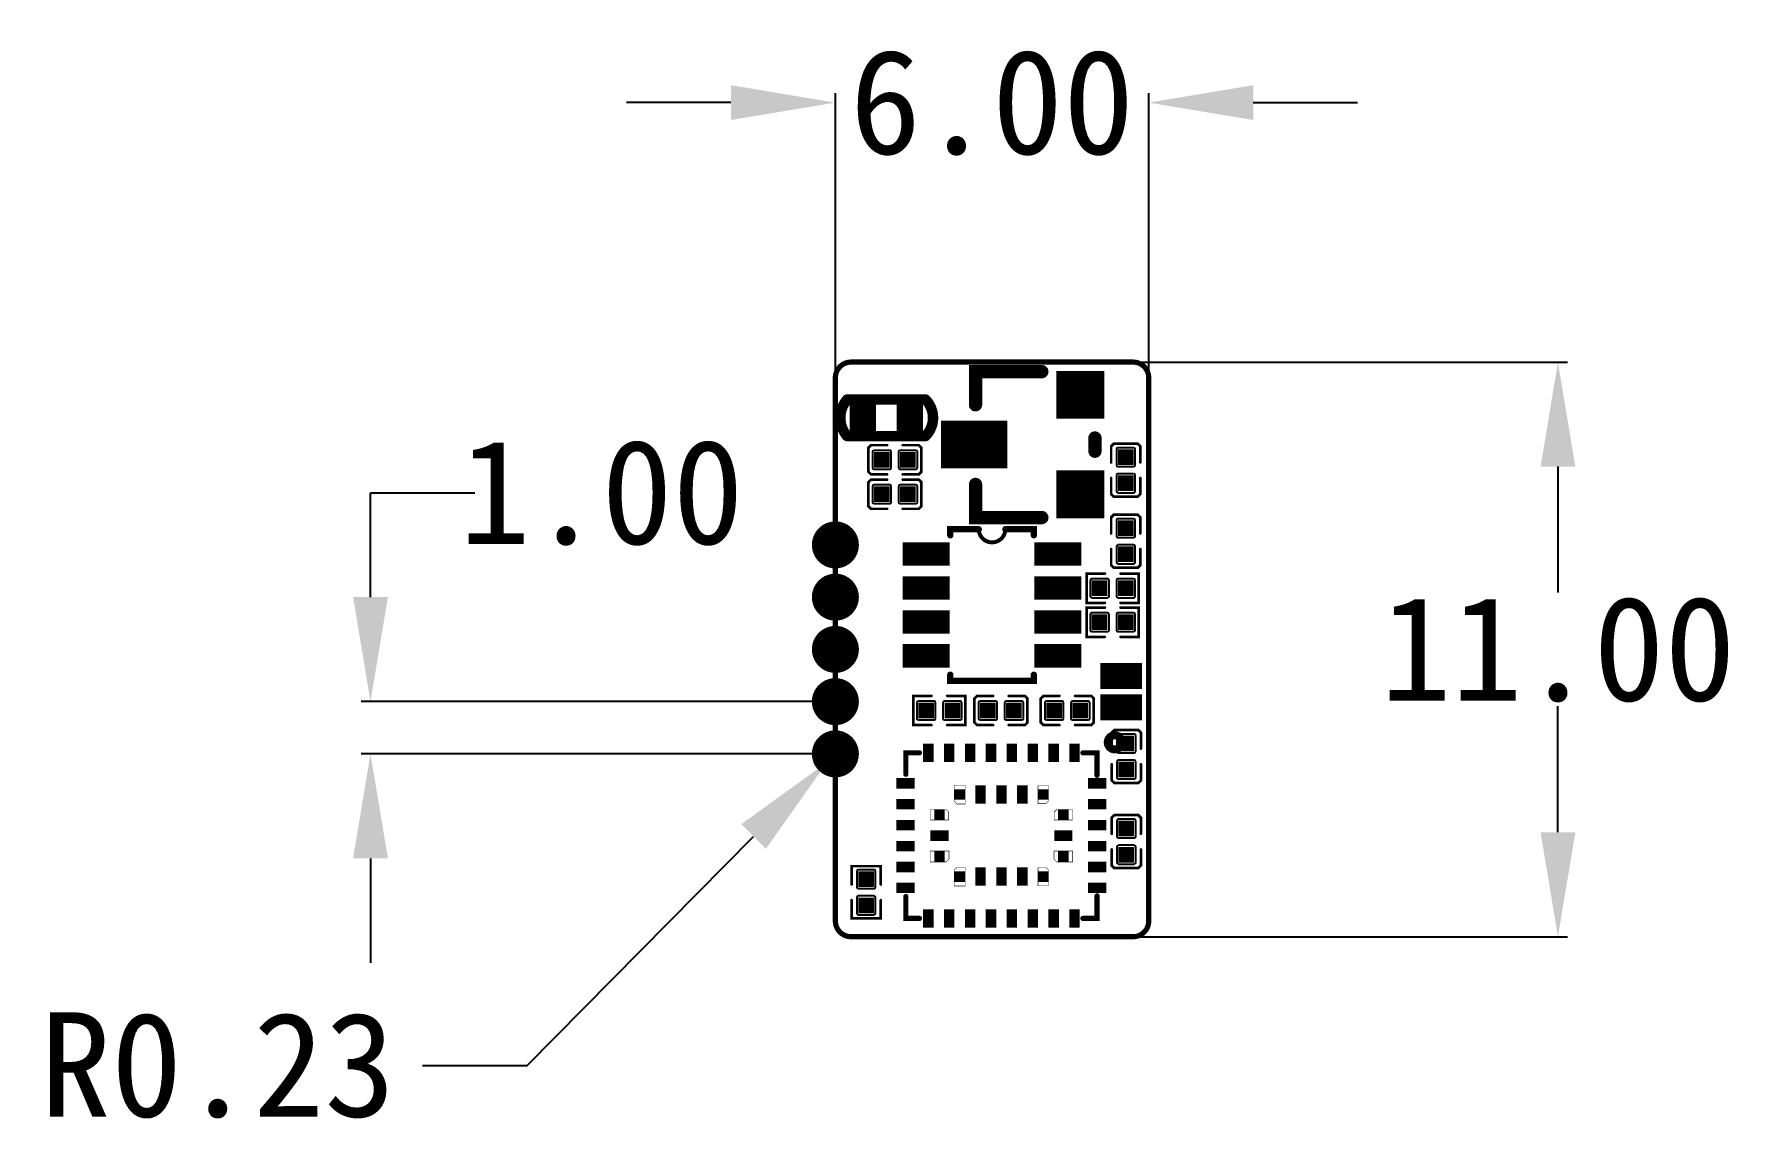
# Model space of a CAD drawing. Extents: x -9.3 to 23.2, y 2.7 to 23.8.
import ezdxf

# ---------------------------------------------------------------- set-up
doc = ezdxf.new("R2010")
doc.units = 0
doc.header["$MEASUREMENT"] = 0
for name, pattern in [('TRMIDX_28', [2, 1, 1]), ('TRMIDX_32', [2, 1, 1]), ('TRMIDX_33', [2, 1, 1]), ('TRMIDX_35', [2, 1, 1]), ('TRMIDX_36', [2, 1, 1]), ('TRMIDX_40', [2, 1, 1]), ('TRMIDX_41', [2, 1, 1]), ('TRMIDX_43', [2, 1, 1])]:
    doc.linetypes.add(name, pattern=pattern)
doc.layers.get('0').update_dxf_attribs({"linetype": 'CONTINUOUS'})
doc.layers.get('Defpoints').update_dxf_attribs({"linetype": 'CONTINUOUS'})
for name, color, linetype in [('BOARD_OUTLINE_00', 254, 'CONTINUOUS'), ('DRIL_NPLTE_THRU_01', 16, 'CONTINUOUS'), ('DRIL_NPLTE_THRU_02', 96, 'CONTINUOUS'), ('DRIL_NPLTE_THRU_03', 56, 'CONTINUOUS'), ('DRIL_NPLTE_THRU_04', 176, 'CONTINUOUS'), ('DRIL_PLTE_THRU_01', 16, 'CONTINUOUS'), ('DRIL_PLTE_THRU_02', 96, 'CONTINUOUS'), ('DRIL_PLTE_THRU_03', 56, 'CONTINUOUS'), ('DRIL_PLTE_THRU_04', 176, 'CONTINUOUS'), ('DRIL_SYMBOL', 254, 'CONTINUOUS'), ('PADS_BOT', 5, 'CONTINUOUS'), ('PADS_INNER', 1, 'CONTINUOUS'), ('PADS_TOP', 1, 'CONTINUOUS'), ('PADS_XR_121', 176, 'CONTINUOUS'), ('PADS_XR_128', 130, 'CONTINUOUS'), ('PART_TOP_2DLINE_126', 254, 'CONTINUOUS'), ('PART_TOP_COPPER_01', 254, 'CONTINUOUS')]:
    doc.layers.add(name, color=color, linetype=linetype)
doc.dimstyles.get("Standard").update_dxf_attribs({"dimtxt": 2, "dimasz": 2, "dimexe": 0.18, "dimexo": 0.0625, "dimgap": 0.09, "dimtad": 0, "dimtih": 1, "dimtoh": 1, "dimzin": 0, "dimdsep": 46, "dimtxsty": 'Standard', "dimcen": 0.09, "dimclrd": 3, "dimclre": 3, "dimclrt": 3, "dimadec": 0, "dimazin": 0, "dimtfac": 1, "dimtofl": 0, "dimtmove": 0, "dimatfit": 3, "dimfxl": 1, "dimtolj": 1, "dimtzin": 0, "dimarcsym": 0})

# ---------------------------------------------------------------- blocks, each defined once
blk = doc.blocks.new('SMOOTH_0$1')
at = {"const_width": 0.05}
blk.add_lwpolyline([(-0.025, 0, 1), (0.025, 0, 1)], format="xyb", close=True, dxfattribs=at)
blk = doc.blocks.new('BOARD_14')
at = {"layer": 'BOARD_OUTLINE_00', "const_width": 0.1}
blk.add_lwpolyline([(0, -0.3, -0.414214), (0.3, 0), (5.7, 0, -0.414214), (6, -0.3), (6, -10.7, -0.414214), (5.7, -11), (0.3, -11, -0.414214), (0, -10.7)], format="xyb", close=True, dxfattribs=at)
at = {"layer": 'BOARD_OUTLINE_00'}
for p in [(0.3, 0), (0, -0.3)]:
    blk.add_blockref('SMOOTH_0$1', p, dxfattribs=at)
blk = doc.blocks.new('SMOOTH_0$119888')
at = {"const_width": 0.059944}
blk.add_lwpolyline([(-0.029972, 0, 1), (0.029972, 0, 1)], format="xyb", close=True, dxfattribs=at)
blk = doc.blocks.new('SMOOTH_0$0762')
at = {"const_width": 0.0381}
blk.add_lwpolyline([(-0.01905, 0, 1), (0.01905, 0, 1)], format="xyb", close=True, dxfattribs=at)
blk = doc.blocks.new('PART_BODY_TOP_1')
at = {"layer": 'PART_TOP_2DLINE_126', "const_width": 0.12}
for points in [[(-1.45, 0.254), (-1.45, 0.8), (-1.334, 0.8)], [(1.334, 0.8), (1.45, 0.8), (1.45, -0.8), (1.334, -0.8)], [(-1.45, -0.254), (-1.45, -0.8), (-1.334, -0.8)]]:
    blk.add_lwpolyline(points, dxfattribs=at)
at = {"layer": 'PART_TOP_2DLINE_126', "const_width": 0.0762}
blk.add_lwpolyline([(-1.451, -0.255, 0.990446), (-1.45, 0.254)], format="xyb", dxfattribs=at)
at = {"layer": 'PART_TOP_2DLINE_126'}
for name, p in [('SMOOTH_0$119888', (-1.45, 0.8)), ('SMOOTH_0$119888', (-1.334, 0.8)), ('SMOOTH_0$119888', (1.334, 0.8)), ('SMOOTH_0$119888', (1.45, 0.8)), ('SMOOTH_0$119888', (-1.45, 0.254)), ('SMOOTH_0$0762', (-1.45, 0.254)), ('SMOOTH_0$119888', (-1.45, -0.254)), ('SMOOTH_0$0762', (-1.451, -0.255)), ('SMOOTH_0$119888', (-1.45, -0.8)), ('SMOOTH_0$119888', (-1.334, -0.8)), ('SMOOTH_0$119888', (1.334, -0.8)), ('SMOOTH_0$119888', (1.45, -0.8))]:
    blk.add_blockref(name, p, dxfattribs=at)
blk = doc.blocks.new('DRIL_HOLE_0')
blk.add_lwpolyline([(0, 0, 1), (0, 0, 1)], format="xyb", close=True)
blk = doc.blocks.new('PAD_0')
blk.add_lwpolyline([(0, 0, 1), (0, 0, 1)], format="xyb", close=True)
blk = doc.blocks.new('PAD_1')
at = {"const_width": 0.45}
blk.add_lwpolyline([(-0.45, 0), (0.45, 0)], dxfattribs=at)
blk = doc.blocks.new('STK_TOP_3')
at = {"layer": 'DRIL_PLTE_THRU_01'}
blk.add_blockref('DRIL_HOLE_0', (0, 0), dxfattribs=at)
at = {"layer": 'DRIL_PLTE_THRU_02'}
blk.add_blockref('DRIL_HOLE_0', (0, 0), dxfattribs=at)
at = {"layer": 'DRIL_PLTE_THRU_03'}
blk.add_blockref('DRIL_HOLE_0', (0, 0), dxfattribs=at)
at = {"layer": 'DRIL_PLTE_THRU_04'}
blk.add_blockref('DRIL_HOLE_0', (0, 0), dxfattribs=at)
at = {"layer": 'PADS_BOT'}
blk.add_blockref('PAD_0', (0, 0), dxfattribs=at)
at = {"layer": 'PADS_INNER'}
blk.add_blockref('PAD_0', (0, 0), dxfattribs=at)
at = {"layer": 'PADS_TOP', "rotation": 90}
blk.add_blockref('PAD_1', (0, 0), dxfattribs=at)
at = {"layer": 'PADS_XR_121', "rotation": 90}
blk.add_blockref('PAD_1', (0, 0), dxfattribs=at)
blk = doc.blocks.new('SYM_TOP_2')
for name, p in [('STK_TOP_3', (-0.975, 1.26)), ('STK_TOP_3', (-0.325, 1.26)), ('STK_TOP_3', (0.325, 1.26)), ('STK_TOP_3', (0.975, 1.26)), ('PART_BODY_TOP_1', (0, 0)), ('STK_TOP_3', (-0.975, -1.26)), ('STK_TOP_3', (-0.325, -1.26)), ('STK_TOP_3', (0.325, -1.26)), ('STK_TOP_3', (0.975, -1.26))]:
    blk.add_blockref(name, p)
blk = doc.blocks.new('PART_TOP_0')
blk.add_blockref('SYM_TOP_2', (0, 0))
blk = doc.blocks.new('DRIL_SYMBOL_0$7')
at = {"layer": 'DRIL_SYMBOL', "const_width": 0.0508}
for points in [[(-0.254, 0), (0.254, 0)], [(0, -0.254), (0, 0.254)]]:
    blk.add_lwpolyline(points, dxfattribs=at)
blk = doc.blocks.new('DRIL_HOLE_0$7')
at = {"const_width": 0.35}
blk.add_lwpolyline([(-0.175, 0, 1), (0.175, 0, 1)], format="xyb", close=True, dxfattribs=at)
blk.add_blockref('DRIL_SYMBOL_0$7', (0, 0))
blk = doc.blocks.new('PAD_2')
at = {"const_width": 0.45}
blk.add_lwpolyline([(0, -0.225, 1), (0, 0.225, 1)], format="xyb", close=True, dxfattribs=at)
blk = doc.blocks.new('STK_TOP_31')
at = {"layer": 'DRIL_PLTE_THRU_01'}
blk.add_blockref('DRIL_HOLE_0$7', (0, 0), dxfattribs=at)
at = {"layer": 'DRIL_PLTE_THRU_02'}
blk.add_blockref('DRIL_HOLE_0$7', (0, 0), dxfattribs=at)
at = {"layer": 'DRIL_PLTE_THRU_03'}
blk.add_blockref('DRIL_HOLE_0$7', (0, 0), dxfattribs=at)
at = {"layer": 'DRIL_PLTE_THRU_04'}
blk.add_blockref('DRIL_HOLE_0$7', (0, 0), dxfattribs=at)
at = {"layer": 'PADS_BOT'}
blk.add_blockref('PAD_2', (0, 0), dxfattribs=at)
at = {"layer": 'PADS_INNER'}
blk.add_blockref('PAD_2', (0, 0), dxfattribs=at)
at = {"layer": 'PADS_TOP'}
blk.add_blockref('PAD_2', (0, 0), dxfattribs=at)
at = {"layer": 'PADS_XR_121'}
blk.add_blockref('PAD_2', (0, 0), dxfattribs=at)
at = {"layer": 'PADS_XR_128'}
blk.add_blockref('PAD_2', (0, 0), dxfattribs=at)
blk = doc.blocks.new('SYM_TOP_14')
for p in [(0, 2), (0, 1), (0, 0), (0, -1), (0, -2)]:
    blk.add_blockref('STK_TOP_31', p)
blk = doc.blocks.new('PART_TOP_1')
blk.add_blockref('SYM_TOP_14', (0, 0))
blk = doc.blocks.new('SMOOTH_0$2')
at = {"const_width": 0.1}
blk.add_lwpolyline([(-0.05, 0, 1), (0.05, 0, 1)], format="xyb", close=True, dxfattribs=at)
blk = doc.blocks.new('PART_BODY_TOP_3')
at = {"layer": 'PART_TOP_2DLINE_126', "const_width": 0.2}
blk.add_lwpolyline([(0.755, -0.347, 0.414214), (0.755, 0.353), (-0.745, 0.353, 0.373387), (-0.745, -0.347)], format="xyb", close=True, dxfattribs=at)
at = {"layer": 'PART_TOP_2DLINE_126'}
for p in [(-0.745, 0.353), (0.755, 0.353), (-0.745, -0.347), (0.755, -0.347)]:
    blk.add_blockref('SMOOTH_0$2', p, dxfattribs=at)
blk = doc.blocks.new('PAD_3')
at = {"const_width": 0.5}
blk.add_lwpolyline([(-0.25, 0), (0.25, 0)], dxfattribs=at)
blk = doc.blocks.new('STK_TOP_5')
at = {"layer": 'DRIL_PLTE_THRU_01'}
blk.add_blockref('DRIL_HOLE_0', (0, 0), dxfattribs=at)
at = {"layer": 'DRIL_PLTE_THRU_02'}
blk.add_blockref('DRIL_HOLE_0', (0, 0), dxfattribs=at)
at = {"layer": 'DRIL_PLTE_THRU_03'}
blk.add_blockref('DRIL_HOLE_0', (0, 0), dxfattribs=at)
at = {"layer": 'DRIL_PLTE_THRU_04'}
blk.add_blockref('DRIL_HOLE_0', (0, 0), dxfattribs=at)
at = {"layer": 'PADS_BOT'}
blk.add_blockref('PAD_0', (0, 0), dxfattribs=at)
at = {"layer": 'PADS_INNER'}
blk.add_blockref('PAD_0', (0, 0), dxfattribs=at)
at = {"layer": 'PADS_TOP'}
blk.add_blockref('PAD_3', (0, 0), dxfattribs=at)
blk = doc.blocks.new('SYM_TOP_4')
for name, p in [('PART_BODY_TOP_3', (0, 0)), ('STK_TOP_5', (-0.445, 0.003)), ('STK_TOP_5', (0.455, 0.003))]:
    blk.add_blockref(name, p)
blk = doc.blocks.new('PART_TOP_2')
blk.add_blockref('SYM_TOP_4', (0, 0))
blk = doc.blocks.new('SMOOTH_0$0508')
at = {"const_width": 0.0254}
blk.add_lwpolyline([(-0.0127, 0, 1), (0.0127, 0, 1)], format="xyb", close=True, dxfattribs=at)
blk = doc.blocks.new('PART_BODY_TOP_4')
at = {"layer": 'PART_TOP_2DLINE_126', "const_width": 0.0508}
for points in [[(-0.15, 0.2794), (-0.4572, 0.2794), (-0.508, 0.2286), (-0.508, -0.2286), (-0.4572, -0.2794), (-0.15, -0.2794)], [(0.15, 0.2794), (0.4572, 0.2794), (0.508, 0.2286), (0.508, -0.2286), (0.4572, -0.2794), (0.15, -0.2794)]]:
    blk.add_lwpolyline(points, dxfattribs=at)
at = {"layer": 'PART_TOP_2DLINE_126'}
for p in [(-0.508, 0.2286), (-0.4572, 0.2794), (-0.15, 0.2794), (0.15, 0.2794), (0.4572, 0.2794), (0.508, 0.2286), (-0.508, -0.2286), (-0.4572, -0.2794), (-0.15, -0.2794), (0.15, -0.2794), (0.4572, -0.2794), (0.508, -0.2286)]:
    blk.add_blockref('SMOOTH_0$0508', p, dxfattribs=at)
blk = doc.blocks.new('PAD_4')
blk.add_lwpolyline([(-0.150028, -0.18), (0.150028, -0.18, 0.414213562), (0.18, -0.150028), (0.18, 0.150028, 0.414213562), (0.150028, 0.18), (-0.150028, 0.18, 0.414213562), (-0.18, 0.150028), (-0.18, -0.150028, 0.414213562)], format="xyb", close=True)
blk = doc.blocks.new('PAD_5')
at = {"const_width": 0.3}
blk.add_lwpolyline([(-0.15, 0), (0.15, 0)], dxfattribs=at)
blk = doc.blocks.new('STK_TOP_6')
at = {"layer": 'DRIL_NPLTE_THRU_01'}
blk.add_blockref('DRIL_HOLE_0', (0, 0), dxfattribs=at)
at = {"layer": 'DRIL_NPLTE_THRU_02'}
blk.add_blockref('DRIL_HOLE_0', (0, 0), dxfattribs=at)
at = {"layer": 'DRIL_NPLTE_THRU_03'}
blk.add_blockref('DRIL_HOLE_0', (0, 0), dxfattribs=at)
at = {"layer": 'DRIL_NPLTE_THRU_04'}
blk.add_blockref('DRIL_HOLE_0', (0, 0), dxfattribs=at)
at = {"layer": 'PADS_BOT'}
blk.add_blockref('PAD_0', (0, 0), dxfattribs=at)
at = {"layer": 'PADS_INNER'}
blk.add_blockref('PAD_0', (0, 0), dxfattribs=at)
at = {"layer": 'PADS_TOP'}
blk.add_blockref('PAD_5', (0, 0), dxfattribs=at)
at = {"layer": 'PADS_XR_121'}
blk.add_blockref('PAD_4', (0, 0), dxfattribs=at)
blk = doc.blocks.new('SYM_TOP_5')
for name, p in [('STK_TOP_6', (-0.25, 0)), ('PART_BODY_TOP_4', (0, 0)), ('STK_TOP_6', (0.249936, 0))]:
    blk.add_blockref(name, p)
blk = doc.blocks.new('PART_TOP_3')
blk.add_blockref('SYM_TOP_5', (0, 0))
blk = doc.blocks.new('PART_TOP_4')
blk.add_blockref('SYM_TOP_5', (0, 0))
blk = doc.blocks.new('PART_TOP_5')
blk.add_blockref('SYM_TOP_5', (0, 0))
blk = doc.blocks.new('PART_TOP_6')
blk.add_blockref('SYM_TOP_5', (0, 0))
blk = doc.blocks.new('PART_BODY_TOP_9')
at = {"layer": 'PART_TOP_2DLINE_126', "const_width": 0.0508}
for points in [[(-0.15, 0.28), (-0.5, 0.28), (-0.5, -0.28), (-0.15, -0.28)], [(0.15, 0.28), (0.5, 0.28), (0.5, -0.28), (0.15, -0.28)]]:
    blk.add_lwpolyline(points, dxfattribs=at)
at = {"layer": 'PART_TOP_2DLINE_126'}
for p in [(-0.5, 0.28), (-0.15, 0.28), (0.15, 0.28), (0.5, 0.28), (-0.5, -0.28), (-0.15, -0.28), (0.15, -0.28), (0.5, -0.28)]:
    blk.add_blockref('SMOOTH_0$0508', p, dxfattribs=at)
blk = doc.blocks.new('SYM_TOP_10')
for name, p in [('STK_TOP_6', (-0.249936, 0)), ('PART_BODY_TOP_9', (0, 0)), ('STK_TOP_6', (0.25, 0))]:
    blk.add_blockref(name, p)
blk = doc.blocks.new('PART_TOP_7')
blk.add_blockref('SYM_TOP_10', (0, 0))
blk = doc.blocks.new('SMOOTH_0$254')
at = {"const_width": 0.127}
blk.add_lwpolyline([(-0.0635, 0, 1), (0.0635, 0, 1)], format="xyb", close=True, dxfattribs=at)
blk = doc.blocks.new('PART_BODY_TOP_15')
at = {"layer": 'PART_TOP_2DLINE_126', "const_width": 0.254}
for points in [[(-0.762, 1.016), (-1.397, 1.016), (-1.397, -0.254)], [(0.762, 1.016), (1.397, 1.016), (1.397, -0.254)], [(-0.127, -1.27), (0.127, -1.27)]]:
    blk.add_lwpolyline(points, dxfattribs=at)
at = {"layer": 'PART_TOP_2DLINE_126'}
for p in [(-1.397, 1.016), (-0.762, 1.016), (0.762, 1.016), (1.397, 1.016), (-1.397, -0.254), (1.397, -0.254), (-0.127, -1.27), (0.127, -1.27)]:
    blk.add_blockref('SMOOTH_0$254', p, dxfattribs=at)
blk = doc.blocks.new('PAD_6')
at = {"const_width": 0.9144}
blk.add_lwpolyline([(-0.4572, 0), (0.4572, 0)], dxfattribs=at)
blk = doc.blocks.new('STK_TOP_28')
at = {"layer": 'DRIL_PLTE_THRU_01'}
blk.add_blockref('DRIL_HOLE_0', (0, 0), dxfattribs=at)
at = {"layer": 'DRIL_PLTE_THRU_02'}
blk.add_blockref('DRIL_HOLE_0', (0, 0), dxfattribs=at)
at = {"layer": 'DRIL_PLTE_THRU_03'}
blk.add_blockref('DRIL_HOLE_0', (0, 0), dxfattribs=at)
at = {"layer": 'DRIL_PLTE_THRU_04'}
blk.add_blockref('DRIL_HOLE_0', (0, 0), dxfattribs=at)
at = {"layer": 'PADS_BOT'}
blk.add_blockref('PAD_0', (0, 0), dxfattribs=at)
at = {"layer": 'PADS_INNER'}
blk.add_blockref('PAD_0', (0, 0), dxfattribs=at)
at = {"layer": 'PADS_TOP'}
blk.add_blockref('PAD_6', (0, 0), dxfattribs=at)
blk = doc.blocks.new('PAD_7')
at = {"const_width": 0.914}
blk.add_lwpolyline([(-0.635, 0), (0.635, 0)], dxfattribs=at)
blk = doc.blocks.new('STK_TOP_29')
at = {"layer": 'DRIL_PLTE_THRU_01'}
blk.add_blockref('DRIL_HOLE_0', (0, 0), dxfattribs=at)
at = {"layer": 'DRIL_PLTE_THRU_02'}
blk.add_blockref('DRIL_HOLE_0', (0, 0), dxfattribs=at)
at = {"layer": 'DRIL_PLTE_THRU_03'}
blk.add_blockref('DRIL_HOLE_0', (0, 0), dxfattribs=at)
at = {"layer": 'DRIL_PLTE_THRU_04'}
blk.add_blockref('DRIL_HOLE_0', (0, 0), dxfattribs=at)
at = {"layer": 'PADS_BOT'}
blk.add_blockref('PAD_0', (0, 0), dxfattribs=at)
at = {"layer": 'PADS_INNER'}
blk.add_blockref('PAD_0', (0, 0), dxfattribs=at)
at = {"layer": 'PADS_TOP', "rotation": 90}
blk.add_blockref('PAD_7', (0, 0), dxfattribs=at)
blk = doc.blocks.new('SYM_TOP_15')
for name, p in [('STK_TOP_29', (0, 1.0414)), ('PART_BODY_TOP_15', (0, 0)), ('STK_TOP_28', (-0.9525, -0.9906)), ('STK_TOP_28', (0.9525, -0.9906))]:
    blk.add_blockref(name, p)
blk = doc.blocks.new('PART_TOP_8')
blk.add_blockref('SYM_TOP_15', (0, 0))
blk = doc.blocks.new('SMOOTH_0$01')
at = {"const_width": 0.005}
blk.add_lwpolyline([(-0.0025, 0, 1), (0.0025, 0, 1)], format="xyb", close=True, dxfattribs=at)
blk = doc.blocks.new('PART_BODY_TOP_16')
at = {"layer": 'PART_TOP_2DLINE_126', "const_width": 0.152}
blk.add_lwpolyline([(-0.335, 0.77, 1), (-0.065, 0.77, 1)], format="xyb", close=True, dxfattribs=at)
at = {"layer": 'PART_TOP_2DLINE_126', "const_width": 0.1}
for points in [[(0, 0.16), (0, 0.43), (0.43, 0.43)], [(2.74, 0.43), (3.17, 0.43), (3.17, 0.16)], [(0.41, -3.23), (0, -3.23), (0, -2.97)], [(3.17, -2.97), (3.17, -3.23), (2.75, -3.23)]]:
    blk.add_lwpolyline(points, dxfattribs=at)
at = {"layer": 'PART_TOP_COPPER_01', "linetype": 'TRMIDX_43', "const_width": 0.01}
blk.add_lwpolyline([(1.085, -0.04), (1.285, -0.04), (1.285, -0.39), (1.135, -0.39), (1.085, -0.34)], close=True, dxfattribs=at)
at = {"layer": 'PART_TOP_COPPER_01', "linetype": 'TRMIDX_41', "const_width": 0.01}
blk.add_lwpolyline([(2.09, -0.035), (2.09, -0.342), (2.037, -0.395), (1.88, -0.395), (1.88, -0.035)], close=True, dxfattribs=at)
at = {"layer": 'PART_TOP_COPPER_01', "linetype": 'TRMIDX_28', "const_width": 0.01}
blk.add_lwpolyline([(0.625, -0.5), (0.625, -0.7), (0.975, -0.7), (0.975, -0.55), (0.925, -0.5)], close=True, dxfattribs=at)
at = {"layer": 'PART_TOP_COPPER_01', "linetype": 'TRMIDX_40', "const_width": 0.01}
blk.add_lwpolyline([(2.545, -0.5), (2.545, -0.7), (2.195, -0.7), (2.195, -0.55), (2.245, -0.5)], close=True, dxfattribs=at)
at = {"layer": 'PART_TOP_COPPER_01', "linetype": 'TRMIDX_32', "const_width": 0.01}
blk.add_lwpolyline([(0.62, -2.305), (0.927, -2.305), (0.98, -2.252), (0.98, -2.095), (0.62, -2.095)], close=True, dxfattribs=at)
at = {"layer": 'PART_TOP_COPPER_01', "linetype": 'TRMIDX_36', "const_width": 0.01}
blk.add_lwpolyline([(2.55, -2.305), (2.243, -2.305), (2.19, -2.252), (2.19, -2.095), (2.55, -2.095)], close=True, dxfattribs=at)
at = {"layer": 'PART_TOP_COPPER_01', "linetype": 'TRMIDX_33', "const_width": 0.01}
blk.add_lwpolyline([(1.085, -2.76), (1.285, -2.76), (1.285, -2.41), (1.135, -2.41), (1.085, -2.46)], close=True, dxfattribs=at)
at = {"layer": 'PART_TOP_COPPER_01', "linetype": 'TRMIDX_35', "const_width": 0.01}
blk.add_lwpolyline([(2.09, -2.765), (2.09, -2.458), (2.037, -2.405), (1.88, -2.405), (1.88, -2.765)], close=True, dxfattribs=at)
at = {"layer": 'PART_TOP_2DLINE_126'}
for p in [(0, 0.43), (0.43, 0.43), (2.74, 0.43), (3.17, 0.43), (0, 0.16), (3.17, 0.16), (0, -2.97), (3.17, -2.97), (0, -3.23), (0.41, -3.23), (2.75, -3.23), (3.17, -3.23)]:
    blk.add_blockref('SMOOTH_0$1', p, dxfattribs=at)
at = {"layer": 'PART_TOP_COPPER_01'}
for p in [(1.085, -0.04), (1.285, -0.04), (1.88, -0.035), (2.09, -0.035), (0.625, -0.5), (0.925, -0.5), (0.975, -0.55), (1.085, -0.34), (1.135, -0.39), (1.285, -0.39), (1.88, -0.395), (2.037, -0.395), (2.09, -0.342), (2.195, -0.55), (2.245, -0.5), (2.545, -0.5), (0.625, -0.7), (0.975, -0.7), (2.195, -0.7), (2.545, -0.7), (0.62, -2.095), (0.98, -2.095), (0.98, -2.252), (2.19, -2.095), (2.19, -2.252), (2.55, -2.095), (0.62, -2.305), (0.927, -2.305), (1.085, -2.46), (1.135, -2.41), (1.285, -2.41), (1.88, -2.405), (2.037, -2.405), (2.09, -2.458), (2.243, -2.305), (2.55, -2.305), (1.085, -2.76), (1.285, -2.76), (1.88, -2.765), (2.09, -2.765)]:
    blk.add_blockref('SMOOTH_0$01', p, dxfattribs=at)
blk = doc.blocks.new('PAD_8')
blk.add_lwpolyline([(0, 0), (0, 0)])
blk = doc.blocks.new('PAD_9')
at = {"const_width": 0.2}
blk.add_lwpolyline([(-0.175, 0), (0.175, 0)], dxfattribs=at)
blk = doc.blocks.new('STK_TOP_43')
at = {"layer": 'DRIL_PLTE_THRU_01'}
blk.add_blockref('DRIL_HOLE_0', (0, 0), dxfattribs=at)
at = {"layer": 'DRIL_PLTE_THRU_02'}
blk.add_blockref('DRIL_HOLE_0', (0, 0), dxfattribs=at)
at = {"layer": 'DRIL_PLTE_THRU_03'}
blk.add_blockref('DRIL_HOLE_0', (0, 0), dxfattribs=at)
at = {"layer": 'DRIL_PLTE_THRU_04'}
blk.add_blockref('DRIL_HOLE_0', (0, 0), dxfattribs=at)
at = {"layer": 'PADS_BOT'}
blk.add_blockref('PAD_8', (0, 0), dxfattribs=at)
at = {"layer": 'PADS_INNER'}
blk.add_blockref('PAD_8', (0, 0), dxfattribs=at)
at = {"layer": 'PADS_TOP'}
blk.add_blockref('PAD_9', (0, 0), dxfattribs=at)
blk = doc.blocks.new('STK_TOP_44')
at = {"layer": 'DRIL_PLTE_THRU_01'}
blk.add_blockref('DRIL_HOLE_0', (0, 0), dxfattribs=at)
at = {"layer": 'DRIL_PLTE_THRU_02'}
blk.add_blockref('DRIL_HOLE_0', (0, 0), dxfattribs=at)
at = {"layer": 'DRIL_PLTE_THRU_03'}
blk.add_blockref('DRIL_HOLE_0', (0, 0), dxfattribs=at)
at = {"layer": 'DRIL_PLTE_THRU_04'}
blk.add_blockref('DRIL_HOLE_0', (0, 0), dxfattribs=at)
at = {"layer": 'PADS_BOT'}
blk.add_blockref('PAD_8', (0, 0), dxfattribs=at)
at = {"layer": 'PADS_INNER'}
blk.add_blockref('PAD_8', (0, 0), dxfattribs=at)
at = {"layer": 'PADS_TOP', "rotation": 90}
blk.add_blockref('PAD_9', (0, 0), dxfattribs=at)
blk = doc.blocks.new('PAD_10')
at = {"const_width": 0.2}
blk.add_lwpolyline([(-0.1, 0), (0.1, 0)], dxfattribs=at)
blk = doc.blocks.new('STK_TOP_45')
at = {"layer": 'DRIL_PLTE_THRU_01'}
blk.add_blockref('DRIL_HOLE_0', (0, 0), dxfattribs=at)
at = {"layer": 'DRIL_PLTE_THRU_02'}
blk.add_blockref('DRIL_HOLE_0', (0, 0), dxfattribs=at)
at = {"layer": 'DRIL_PLTE_THRU_03'}
blk.add_blockref('DRIL_HOLE_0', (0, 0), dxfattribs=at)
at = {"layer": 'DRIL_PLTE_THRU_04'}
blk.add_blockref('DRIL_HOLE_0', (0, 0), dxfattribs=at)
at = {"layer": 'PADS_BOT'}
blk.add_blockref('PAD_8', (0, 0), dxfattribs=at)
at = {"layer": 'PADS_INNER'}
blk.add_blockref('PAD_8', (0, 0), dxfattribs=at)
at = {"layer": 'PADS_TOP'}
blk.add_blockref('PAD_10', (0, 0), dxfattribs=at)
blk = doc.blocks.new('STK_TOP_46')
at = {"layer": 'DRIL_PLTE_THRU_01'}
blk.add_blockref('DRIL_HOLE_0', (0, 0), dxfattribs=at)
at = {"layer": 'DRIL_PLTE_THRU_02'}
blk.add_blockref('DRIL_HOLE_0', (0, 0), dxfattribs=at)
at = {"layer": 'DRIL_PLTE_THRU_03'}
blk.add_blockref('DRIL_HOLE_0', (0, 0), dxfattribs=at)
at = {"layer": 'DRIL_PLTE_THRU_04'}
blk.add_blockref('DRIL_HOLE_0', (0, 0), dxfattribs=at)
at = {"layer": 'PADS_BOT'}
blk.add_blockref('PAD_8', (0, 0), dxfattribs=at)
at = {"layer": 'PADS_INNER'}
blk.add_blockref('PAD_8', (0, 0), dxfattribs=at)
at = {"layer": 'PADS_TOP', "rotation": 90}
blk.add_blockref('PAD_10', (0, 0), dxfattribs=at)
blk = doc.blocks.new('SYM_TOP_16')
for name, p in [('PART_BODY_TOP_16', (0, 0)), ('STK_TOP_44', (0.585, 0.435)), ('STK_TOP_44', (0.985, 0.435)), ('STK_TOP_44', (1.385, 0.435)), ('STK_TOP_44', (1.785, 0.435)), ('STK_TOP_44', (2.185, 0.435)), ('STK_TOP_44', (2.585, 0.435)), ('STK_TOP_43', (0, 0)), ('STK_TOP_44', (1.585, -0.215)), ('STK_TOP_43', (3.17, 0)), ('STK_TOP_43', (0, -0.4)), ('STK_TOP_46', (1.185, -0.215)), ('STK_TOP_45', (1.985, -0.215)), ('STK_TOP_43', (3.17, -0.4)), ('STK_TOP_45', (0.8, -0.6)), ('STK_TOP_45', (2.37, -0.6)), ('STK_TOP_43', (0, -0.8)), ('STK_TOP_43', (0.8, -1)), ('STK_TOP_43', (2.37, -1)), ('STK_TOP_43', (3.17, -0.8)), ('STK_TOP_43', (0, -1.2)), ('STK_TOP_43', (0.8, -1.4)), ('STK_TOP_43', (2.37, -1.4)), ('STK_TOP_43', (3.17, -1.2)), ('STK_TOP_43', (0, -1.6)), ('STK_TOP_43', (3.17, -1.6)), ('STK_TOP_43', (0, -2)), ('STK_TOP_43', (0.8, -1.8)), ('STK_TOP_43', (2.37, -1.8)), ('STK_TOP_43', (3.17, -2)), ('STK_TOP_45', (0.8, -2.2)), ('STK_TOP_45', (2.37, -2.2)), ('STK_TOP_43', (0, -2.4)), ('STK_TOP_46', (1.185, -2.585)), ('STK_TOP_44', (1.585, -2.585)), ('STK_TOP_45', (1.985, -2.585)), ('STK_TOP_43', (3.17, -2.4)), ('STK_TOP_43', (0, -2.8)), ('STK_TOP_43', (3.17, -2.8)), ('STK_TOP_44', (0.585, -3.235)), ('STK_TOP_44', (0.985, -3.235)), ('STK_TOP_44', (1.385, -3.235)), ('STK_TOP_44', (1.785, -3.235)), ('STK_TOP_44', (2.185, -3.235)), ('STK_TOP_44', (2.585, -3.235))]:
    blk.add_blockref(name, p)
blk = doc.blocks.new('PART_TOP_9')
blk.add_blockref('SYM_TOP_16', (0, 0))
blk = doc.blocks.new('PART_TOP_10')
blk.add_blockref('SYM_TOP_5', (0, 0))
blk = doc.blocks.new('PART_TOP_11')
blk.add_blockref('SYM_TOP_5', (0, 0))
blk = doc.blocks.new('PART_TOP_12')
blk.add_blockref('SYM_TOP_5', (0, 0))
blk = doc.blocks.new('PART_TOP_13')
blk.add_blockref('SYM_TOP_5', (0, 0))
blk = doc.blocks.new('PART_TOP_14')
blk.add_blockref('SYM_TOP_10', (0, 0))
blk = doc.blocks.new('PART_TOP_15')
blk.add_blockref('SYM_TOP_10', (0, 0))
blk = doc.blocks.new('PART_TOP_16')
blk.add_blockref('SYM_TOP_10', (0, 0))
blk = doc.blocks.new('PAD_11')
at = {"const_width": 0.5}
blk.add_lwpolyline([(-0.4, 0), (0.4, 0)], dxfattribs=at)
blk = doc.blocks.new('STK_TOP_50')
at = {"layer": 'DRIL_PLTE_THRU_01'}
blk.add_blockref('DRIL_HOLE_0', (0, 0), dxfattribs=at)
at = {"layer": 'DRIL_PLTE_THRU_02'}
blk.add_blockref('DRIL_HOLE_0', (0, 0), dxfattribs=at)
at = {"layer": 'DRIL_PLTE_THRU_03'}
blk.add_blockref('DRIL_HOLE_0', (0, 0), dxfattribs=at)
at = {"layer": 'DRIL_PLTE_THRU_04'}
blk.add_blockref('DRIL_HOLE_0', (0, 0), dxfattribs=at)
at = {"layer": 'PADS_BOT'}
blk.add_blockref('PAD_8', (0, 0), dxfattribs=at)
at = {"layer": 'PADS_INNER'}
blk.add_blockref('PAD_8', (0, 0), dxfattribs=at)
at = {"layer": 'PADS_TOP', "rotation": 90}
blk.add_blockref('PAD_11', (0, 0), dxfattribs=at)
blk = doc.blocks.new('SYM_TOP_17')
for p in [(0, 0), (0.6, 0)]:
    blk.add_blockref('STK_TOP_50', p)
blk = doc.blocks.new('PART_TOP_17')
blk.add_blockref('SYM_TOP_17', (0, 0))
blk = doc.blocks.new('*D119')
at = {"color": 3, "linetype": 'Continuous', "lineweight": -2}
for p, q in [((6, 17.262), (6, 22.647)), ((12, 17.262), (12, 22.647)), ((4, 22.467), (2, 22.467)), ((14, 22.467), (16, 22.467))]:
    blk.add_line(p, q, dxfattribs=at)
at = {"color": 3, "linetype": 'Continuous'}
for points in [[(4, 22.801), (4, 22.134), (6, 22.467)], [(14, 22.801), (14, 22.134), (12, 22.467)]]:
    blk.add_solid(points, dxfattribs=at)
at = {"layer": 'Defpoints', "color": 0, "linetype": 'Continuous'}
for p in [(12, 22.467), (6, 17.2), (12, 17.2)]:
    blk.add_point(p, dxfattribs=at)
at = {"color": 3, "linetype": 'Continuous', "insert": (9, 22.467), "char_height": 2, "attachment_point": 5}
blk.add_mtext('\\A1;6.00', dxfattribs=at)
blk = doc.blocks.new('*D120')
at = {"color": 3, "linetype": 'Continuous', "lineweight": -2}
for p, q in [((5.91, 10), (6.09, 10)), ((6, 9.91), (6, 10.09)), ((0.097, 4.036), (4.435, 8.419)), ((-1.903, 4.036), (0.097, 4.036))]:
    blk.add_line(p, q, dxfattribs=at)
at = {"color": 3, "linetype": 'Continuous'}
blk.add_solid([(4.198, 8.653), (4.672, 8.184), (5.842, 9.84)], dxfattribs=at)
at = {"layer": 'Defpoints', "color": 0, "linetype": 'Continuous'}
for p in [(5.842, 9.84), (6, 10)]:
    blk.add_point(p, dxfattribs=at)
at = {"color": 3, "linetype": 'Continuous', "insert": (-5.826, 4.036), "char_height": 2, "attachment_point": 5}
blk.add_mtext('\\A1;R0.23', dxfattribs=at)
blk = doc.blocks.new('*D121')
at = {"color": 3, "linetype": 'Continuous', "lineweight": -2}
for p, q in [((11.762, 17.5), (20.015, 17.5)), ((19.835, 15.5), (19.835, 13.09)), ((19.835, 8.5), (19.835, 10.91)), ((11.762, 6.5), (20.015, 6.5))]:
    blk.add_line(p, q, dxfattribs=at)
at = {"color": 3, "linetype": 'Continuous'}
for points in [[(19.502, 15.5), (20.169, 15.5), (19.835, 17.5)], [(19.502, 8.5), (20.169, 8.5), (19.835, 6.5)]]:
    blk.add_solid(points, dxfattribs=at)
at = {"layer": 'Defpoints', "color": 0, "linetype": 'Continuous'}
for p in [(11.7, 17.5), (11.7, 6.5), (19.835, 6.5)]:
    blk.add_point(p, dxfattribs=at)
at = {"color": 3, "linetype": 'Continuous', "insert": (19.835, 12), "char_height": 2, "attachment_point": 5}
blk.add_mtext('\\A1;11.00', dxfattribs=at)
blk = doc.blocks.new('*D122')
at = {"color": 3, "linetype": 'Continuous', "lineweight": -2}
for p, q in [((-2.901, 13), (-2.901, 15)), ((-2.901, 15), (-0.901, 15)), ((5.938, 11), (-3.081, 11)), ((5.938, 10), (-3.081, 10)), ((-2.901, 8), (-2.901, 6))]:
    blk.add_line(p, q, dxfattribs=at)
at = {"color": 3, "linetype": 'Continuous'}
for points in [[(-3.234, 13), (-2.567, 13), (-2.901, 11)], [(-3.234, 8), (-2.567, 8), (-2.901, 10)]]:
    blk.add_solid(points, dxfattribs=at)
at = {"layer": 'Defpoints', "color": 0, "linetype": 'Continuous'}
for p in [(-2.901, 11), (6, 11), (6, 10)]:
    blk.add_point(p, dxfattribs=at)
at = {"color": 3, "linetype": 'Continuous', "insert": (1.523, 15), "char_height": 2, "attachment_point": 5}
blk.add_mtext('\\A1;1.00', dxfattribs=at)

msp = doc.modelspace()

# ---------------------------------------------------------------- block references
for name, p, rotation in [('PART_TOP_8', (9.7, 15.92), 90), ('PART_TOP_5', (11.56, 15.43), 90), ('PART_TOP_4', (7.14, 14.97), 180), ('PART_TOP_0', (9, 12.85), 270), ('PART_TOP_6', (11.56, 14.07), 270), ('PART_TOP_15', (11.31, 12.52), 180), ('PART_TOP_17', (11.47, 10.89), 90), ('PART_TOP_7', (7.99, 10.83), 180), ('PART_TOP_10', (9.17, 10.83), 180), ('PART_TOP_13', (10.44, 10.83), 180), ('PART_TOP_9', (10.58, 10.02), 270), ('PART_TOP_12', (11.57, 9.95), 270), ('PART_TOP_11', (11.57, 8.32), 90), ('PART_TOP_14', (6.59, 7.35), 270)]:
    msp.add_blockref(name, p, dxfattribs=dict(rotation=rotation))
for name, p in [('BOARD_14', (6, 17.5)), ('PART_TOP_2', (6.97, 16.43)), ('PART_TOP_3', (7.14, 15.63)), ('PART_TOP_1', (6, 12)), ('PART_TOP_16', (11.31, 13.17))]:
    msp.add_blockref(name, p)

# ---------------------------------------------------------------- dimensions: what is measured, and where the dimension line sits
at = {"linetype": 'Continuous'}
dim = msp.add_linear_dim(base=(12, 22.467), p1=(6, 17.2), p2=(12, 17.2), dimstyle='Standard', dxfattribs=at)
dim.commit()
dim.dimension.update_dxf_attribs({"geometry": '*D119', "text_midpoint": (9, 22.467)})
for base, p1, p2, picture, middle in [((19.835, 6.5), (11.7, 17.5), (11.7, 6.5), '*D121', (19.835, 12)), ((-2.901, 11), (6, 10), (6, 11), '*D122', (1.523, 15))]:
    dim = msp.add_linear_dim(base=base, p1=p1, p2=p2, angle=90, dimstyle='Standard', dxfattribs=at)
    dim.commit()
    dim.dimension.update_dxf_attribs({"geometry": picture, "text_midpoint": middle})
dim = msp.add_radius_dim(center=(6, 10), mpoint=(5.842, 9.84), dimstyle='Standard', dxfattribs=at)
dim.commit()
dim.dimension.update_dxf_attribs({"geometry": '*D120', "text_midpoint": (-5.826, 4.036), "dimtype": 164})

doc.saveas('drawing.dxf')
